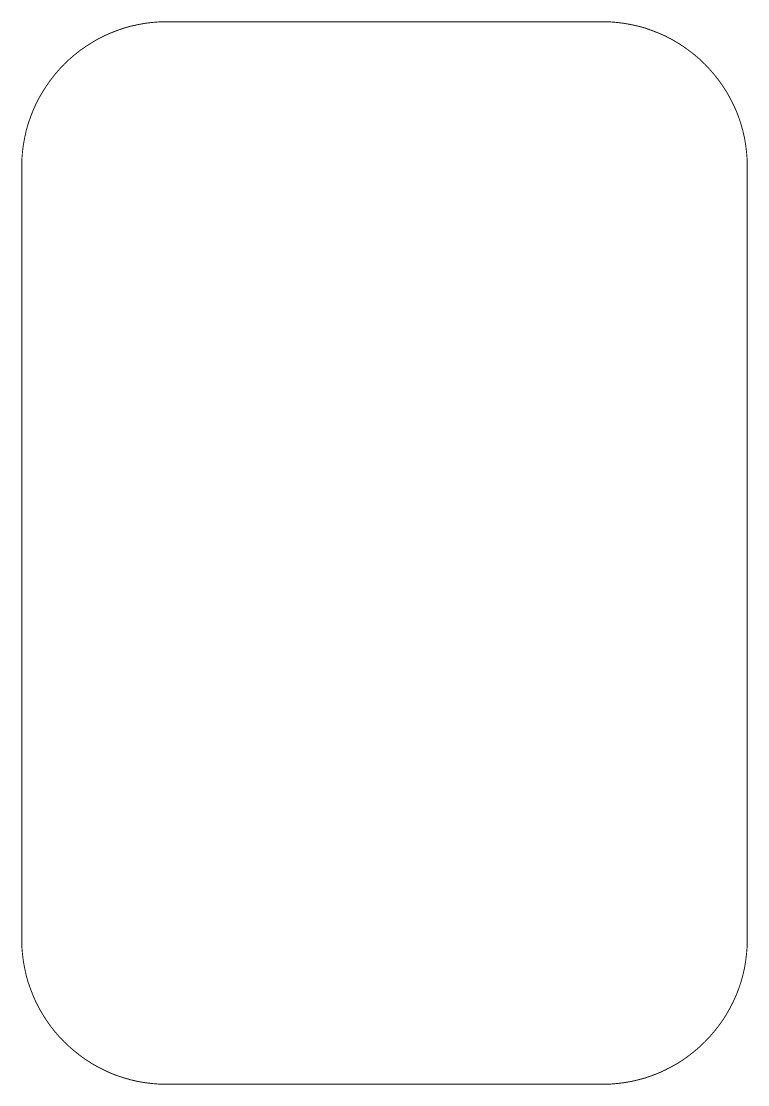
# Model space of a CAD drawing. Extents: x 0 to 8.1, y 0.1 to 11.8.
import ezdxf

# ---------------------------------------------------------------- set-up
doc = ezdxf.new("R2010")
doc.units = 0
doc.header["$LTSCALE"] = 0.166667
doc.layers.add('FOREGROUND', color=7, linetype='CONTINUOUS')

msp = doc.modelspace()

# ---------------------------------------------------------------- linework, layer by layer
at = {"layer": 'FOREGROUND', "linetype": 'CONTINUOUS', "const_width": 0.01}
msp.add_lwpolyline([(1.655, 11.82), (6.478333, 11.82), (6.561667, 11.818333), (6.643333, 11.811667), (6.723333, 11.801667), (6.801667, 11.786667), (6.88, 11.77), (6.956667, 11.748333), (7.03, 11.721667), (7.103333, 11.693333), (7.175, 11.661667), (7.243333, 11.626667), (7.311667, 11.586667), (7.376667, 11.545), (7.438333, 11.5), (7.5, 11.453333), (7.558333, 11.403333), (7.613333, 11.35), (7.666667, 11.293333), (7.716667, 11.235), (7.765, 11.175), (7.81, 11.111667), (7.851667, 11.046667), (7.89, 10.98), (7.925, 10.91), (7.958333, 10.84), (7.986667, 10.766667), (8.011667, 10.691667), (8.033333, 10.615), (8.051667, 10.538333), (8.065, 10.458333), (8.075, 10.378333), (8.081667, 10.296667), (8.083333, 10.215), (8.083333, 1.663333), (8.081667, 1.58), (8.075, 1.498333), (8.065, 1.418333), (8.051667, 1.34), (8.033333, 1.261667), (8.011667, 1.185), (7.986667, 1.111667), (7.958333, 1.038333), (7.925, 0.966667), (7.89, 0.898333), (7.851667, 0.83), (7.81, 0.765), (7.765, 0.703333), (7.716667, 0.641667), (7.666667, 0.583333), (7.613333, 0.528333), (7.558333, 0.475), (7.5, 0.425), (7.438333, 0.376667), (7.376667, 0.331667), (7.311667, 0.29), (7.243333, 0.251667), (7.175, 0.216667), (7.103333, 0.183333), (7.03, 0.155), (6.956667, 0.13), (6.88, 0.108333), (6.801667, 0.09), (6.723333, 0.076667), (6.643333, 0.066667), (6.561667, 0.06), (6.478333, 0.058333), (1.655, 0.058333), (1.573333, 0.06), (1.491667, 0.066667), (1.411667, 0.076667), (1.331667, 0.09), (1.255, 0.108333), (1.178333, 0.13), (1.103333, 0.155), (1.03, 0.183333), (0.96, 0.216667), (0.89, 0.251667), (0.823333, 0.29), (0.758333, 0.331667), (0.695, 0.376667), (0.635, 0.425), (0.576667, 0.475), (0.52, 0.528333), (0.466667, 0.583333), (0.416667, 0.641667), (0.368333, 0.703333), (0.325, 0.765), (0.283333, 0.83), (0.243333, 0.898333), (0.208333, 0.966667), (0.176667, 1.038333), (0.148333, 1.111667), (0.121667, 1.185), (0.1, 1.261667), (0.083333, 1.34), (0.068333, 1.418333), (0.058333, 1.498333), (0.051667, 1.58), (0.05, 1.663333), (0.05, 10.215), (0.051667, 10.296667), (0.058333, 10.378333), (0.068333, 10.458333), (0.083333, 10.538333), (0.1, 10.615), (0.121667, 10.691667), (0.148333, 10.766667), (0.176667, 10.84), (0.208333, 10.91), (0.243333, 10.98), (0.283333, 11.046667), (0.325, 11.111667), (0.37, 11.175), (0.416667, 11.235), (0.466667, 11.293333), (0.52, 11.35), (0.576667, 11.403333), (0.635, 11.453333), (0.695, 11.501667), (0.758333, 11.545), (0.823333, 11.586667), (0.89, 11.626667), (0.96, 11.661667), (1.03, 11.693333), (1.103333, 11.721667), (1.178333, 11.748333), (1.255, 11.77), (1.331667, 11.786667), (1.411667, 11.801667), (1.491667, 11.811667), (1.573333, 11.818333)], close=True, dxfattribs=at)

doc.saveas('drawing.dxf')
